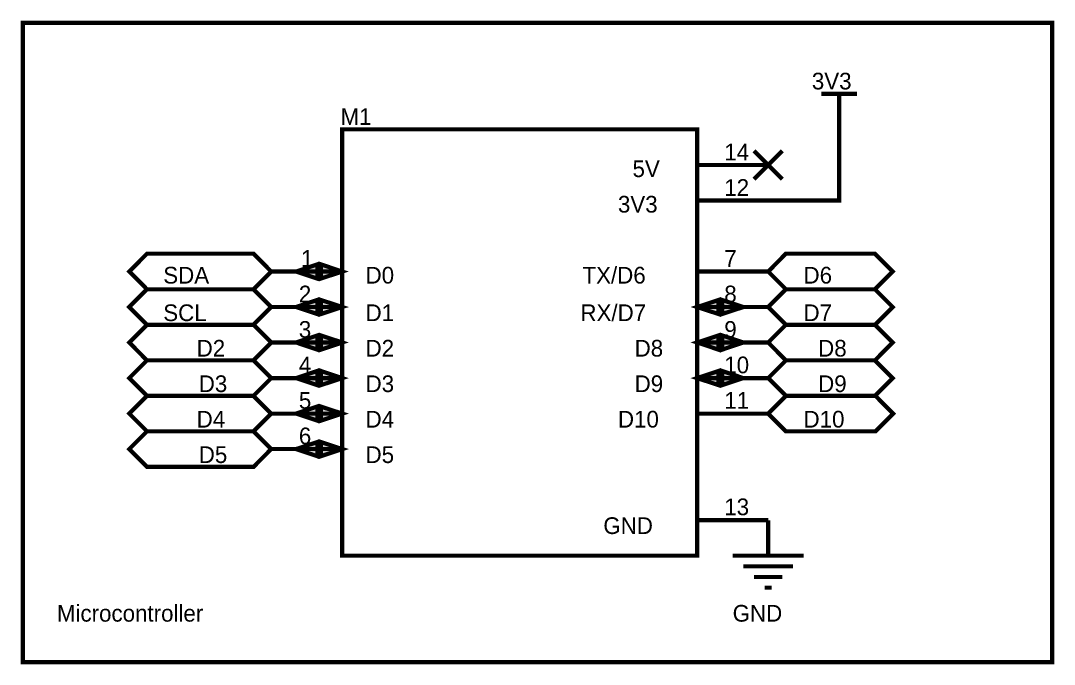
# Model space of a CAD drawing. Header units: inches. Extents: x 0 to 15, y 0 to 9.5.
# Drawn here: x 5.495 to 8.406, y 2.694 to 4.506 of the extents above; entities that cross this region are included whole.
import ezdxf

# ---------------------------------------------------------------- set-up
doc = ezdxf.new("R2010")
doc.units = ezdxf.units.IN
doc.header["$MEASUREMENT"] = 0
doc.layers.add('Sheet', color=255, linetype='Continuous')

msp = doc.modelspace()

# ---------------------------------------------------------------- linework, layer by layer
at = {"layer": 'Sheet'}
for points in [[(5.5009, 4.4999, 0.0118, 0.0118, 0), (8.4001, 4.4999, 0.0118, 0.0118, 0), (8.4001, 2.7, 0.0118, 0.0118, 0), (5.5009, 2.7, 0.0118, 0.0118, 0), (5.5009, 4.4999, 0.0118, 0.0118, 0)], [(6.4006, 4.1999, 0.0118, 0.0118, 0), (7.4002, 4.1999, 0.0118, 0.0118, 0), (7.4002, 3, 0.0118, 0.0118, 0), (6.4006, 3, 0.0118, 0.0118, 0), (6.4006, 4.1999, 0.0118, 0.0118, 0)], [(6.4006, 4.1999, 0.0039, 0.0039, 0), (6.4006, 3, 0.0039, 0.0039, 0), (7.4002, 3, 0.0039, 0.0039, 0), (7.4002, 4.1999, 0.0039, 0.0039, 0), (6.4006, 4.1999, 0.0039, 0.0039, 0), (6.4006, 4.1999, 0.0039, 0.0039, 0)], [(5.8507, 3.7498, 0.0118, 0.0118, 0), (5.8008, 3.7997, 0.0118, 0.0118, 0), (5.8507, 3.85, 0.0118, 0.0118, 0), (6.1506, 3.85, 0.0118, 0.0118, 0), (6.2006, 3.7997, 0.0118, 0.0118, 0), (6.1506, 3.7498, 0.0118, 0.0118, 0), (5.8507, 3.7498, 0.0118, 0.0118, 0)], [(5.8507, 3.7498, 0.0039, 0.0039, 0), (5.8008, 3.7997, 0.0039, 0.0039, 0), (5.8507, 3.85, 0.0039, 0.0039, 0), (6.1506, 3.85, 0.0039, 0.0039, 0), (6.2006, 3.7997, 0.0039, 0.0039, 0), (6.1506, 3.7498, 0.0039, 0.0039, 0), (5.8507, 3.7498, 0.0039, 0.0039, 0)], [(7.6501, 3.7498, 0.0118, 0.0118, 0), (7.6002, 3.7997, 0.0118, 0.0118, 0), (7.6501, 3.85, 0.0118, 0.0118, 0), (7.9008, 3.85, 0.0118, 0.0118, 0), (7.9508, 3.7997, 0.0118, 0.0118, 0), (7.9008, 3.7498, 0.0118, 0.0118, 0), (7.6501, 3.7498, 0.0118, 0.0118, 0)], [(7.6501, 3.7498, 0.0039, 0.0039, 0), (7.6002, 3.7997, 0.0039, 0.0039, 0), (7.6501, 3.85, 0.0039, 0.0039, 0), (7.9008, 3.85, 0.0039, 0.0039, 0), (7.9508, 3.7997, 0.0039, 0.0039, 0), (7.9008, 3.7498, 0.0039, 0.0039, 0), (7.6501, 3.7498, 0.0039, 0.0039, 0)], [(6.3305, 3.8199, 0.0118, 0.0118, 0), (6.3305, 3.7799, 0.0118, 0.0118, 0), (6.2707, 3.7997, 0.0118, 0.0118, 0), (6.3305, 3.8199, 0.0118, 0.0118, 0)], [(6.3305, 3.8199, 0.0039, 0.0039, 0), (6.3305, 3.7799, 0.0039, 0.0039, 0), (6.2707, 3.7997, 0.0039, 0.0039, 0), (6.3305, 3.8199, 0.0039, 0.0039, 0)], [(6.3404, 3.8199, 0.0118, 0.0118, 0), (6.4006, 3.7997, 0.0118, 0.0118, 0), (6.3404, 3.7799, 0.0118, 0.0118, 0), (6.3404, 3.8199, 0.0118, 0.0118, 0)], [(6.3404, 3.8199, 0.0039, 0.0039, 0), (6.4006, 3.7997, 0.0039, 0.0039, 0), (6.3404, 3.7799, 0.0039, 0.0039, 0), (6.3404, 3.8199, 0.0039, 0.0039, 0)], [(5.8507, 3.6499, 0.0118, 0.0118, 0), (5.8008, 3.6998, 0.0118, 0.0118, 0), (5.8507, 3.7498, 0.0118, 0.0118, 0), (6.1506, 3.7498, 0.0118, 0.0118, 0), (6.2006, 3.6998, 0.0118, 0.0118, 0), (6.1506, 3.6499, 0.0118, 0.0118, 0), (5.8507, 3.6499, 0.0118, 0.0118, 0)], [(7.6501, 3.6499, 0.0118, 0.0118, 0), (7.6002, 3.6998, 0.0118, 0.0118, 0), (7.6501, 3.7498, 0.0118, 0.0118, 0), (7.9008, 3.7498, 0.0118, 0.0118, 0), (7.9508, 3.6998, 0.0118, 0.0118, 0), (7.9008, 3.6499, 0.0118, 0.0118, 0), (7.6501, 3.6499, 0.0118, 0.0118, 0)], [(5.8507, 3.6499, 0.0039, 0.0039, 0), (5.8008, 3.6998, 0.0039, 0.0039, 0), (5.8507, 3.7498, 0.0039, 0.0039, 0), (6.1506, 3.7498, 0.0039, 0.0039, 0), (6.2006, 3.6998, 0.0039, 0.0039, 0), (6.1506, 3.6499, 0.0039, 0.0039, 0), (5.8507, 3.6499, 0.0039, 0.0039, 0)], [(6.3305, 3.7197, 0.0118, 0.0118, 0), (6.3305, 3.68, 0.0118, 0.0118, 0), (6.2707, 3.6998, 0.0118, 0.0118, 0), (6.3305, 3.7197, 0.0118, 0.0118, 0)], [(6.3404, 3.7197, 0.0118, 0.0118, 0), (6.4006, 3.6998, 0.0118, 0.0118, 0), (6.3404, 3.68, 0.0118, 0.0118, 0), (6.3404, 3.7197, 0.0118, 0.0118, 0)], [(7.4604, 3.7197, 0.0118, 0.0118, 0), (7.4002, 3.6998, 0.0118, 0.0118, 0), (7.4604, 3.68, 0.0118, 0.0118, 0), (7.4604, 3.7197, 0.0118, 0.0118, 0)], [(7.4703, 3.7197, 0.0118, 0.0118, 0), (7.4703, 3.68, 0.0118, 0.0118, 0), (7.5301, 3.6998, 0.0118, 0.0118, 0), (7.4703, 3.7197, 0.0118, 0.0118, 0)], [(7.6501, 3.6499, 0.0039, 0.0039, 0), (7.6002, 3.6998, 0.0039, 0.0039, 0), (7.6501, 3.7498, 0.0039, 0.0039, 0), (7.9008, 3.7498, 0.0039, 0.0039, 0), (7.9508, 3.6998, 0.0039, 0.0039, 0), (7.9008, 3.6499, 0.0039, 0.0039, 0), (7.6501, 3.6499, 0.0039, 0.0039, 0)], [(6.3305, 3.7197, 0.0039, 0.0039, 0), (6.3305, 3.68, 0.0039, 0.0039, 0), (6.2707, 3.6998, 0.0039, 0.0039, 0), (6.3305, 3.7197, 0.0039, 0.0039, 0)], [(6.3404, 3.7197, 0.0039, 0.0039, 0), (6.4006, 3.6998, 0.0039, 0.0039, 0), (6.3404, 3.68, 0.0039, 0.0039, 0), (6.3404, 3.7197, 0.0039, 0.0039, 0)], [(7.4604, 3.7197, 0.0039, 0.0039, 0), (7.4002, 3.6998, 0.0039, 0.0039, 0), (7.4604, 3.68, 0.0039, 0.0039, 0), (7.4604, 3.7197, 0.0039, 0.0039, 0)], [(7.4703, 3.7197, 0.0039, 0.0039, 0), (7.4703, 3.68, 0.0039, 0.0039, 0), (7.5301, 3.6998, 0.0039, 0.0039, 0), (7.4703, 3.7197, 0.0039, 0.0039, 0)], [(5.8507, 3.5496, 0.0118, 0.0118, 0), (5.8008, 3.6, 0.0118, 0.0118, 0), (5.8507, 3.6499, 0.0118, 0.0118, 0), (6.1506, 3.6499, 0.0118, 0.0118, 0), (6.2006, 3.6, 0.0118, 0.0118, 0), (6.1506, 3.5496, 0.0118, 0.0118, 0), (5.8507, 3.5496, 0.0118, 0.0118, 0)], [(5.8507, 3.5496, 0.0039, 0.0039, 0), (5.8008, 3.6, 0.0039, 0.0039, 0), (5.8507, 3.6499, 0.0039, 0.0039, 0), (6.1506, 3.6499, 0.0039, 0.0039, 0), (6.2006, 3.6, 0.0039, 0.0039, 0), (6.1506, 3.5496, 0.0039, 0.0039, 0), (5.8507, 3.5496, 0.0039, 0.0039, 0)], [(7.6501, 3.5496, 0.0118, 0.0118, 0), (7.6002, 3.6, 0.0118, 0.0118, 0), (7.6501, 3.6499, 0.0118, 0.0118, 0), (7.9008, 3.6499, 0.0118, 0.0118, 0), (7.9508, 3.6, 0.0118, 0.0118, 0), (7.9008, 3.5496, 0.0118, 0.0118, 0), (7.6501, 3.5496, 0.0118, 0.0118, 0)], [(7.6501, 3.5496, 0.0039, 0.0039, 0), (7.6002, 3.6, 0.0039, 0.0039, 0), (7.6501, 3.6499, 0.0039, 0.0039, 0), (7.9008, 3.6499, 0.0039, 0.0039, 0), (7.9508, 3.6, 0.0039, 0.0039, 0), (7.9008, 3.5496, 0.0039, 0.0039, 0), (7.6501, 3.5496, 0.0039, 0.0039, 0)], [(6.3305, 3.6198, 0.0118, 0.0118, 0), (6.3305, 3.5798, 0.0118, 0.0118, 0), (6.2707, 3.6, 0.0118, 0.0118, 0), (6.3305, 3.6198, 0.0118, 0.0118, 0)], [(6.3305, 3.6198, 0.0039, 0.0039, 0), (6.3305, 3.5798, 0.0039, 0.0039, 0), (6.2707, 3.6, 0.0039, 0.0039, 0), (6.3305, 3.6198, 0.0039, 0.0039, 0)], [(6.3404, 3.6198, 0.0118, 0.0118, 0), (6.4006, 3.6, 0.0118, 0.0118, 0), (6.3404, 3.5798, 0.0118, 0.0118, 0), (6.3404, 3.6198, 0.0118, 0.0118, 0)], [(6.3404, 3.6198, 0.0039, 0.0039, 0), (6.4006, 3.6, 0.0039, 0.0039, 0), (6.3404, 3.5798, 0.0039, 0.0039, 0), (6.3404, 3.6198, 0.0039, 0.0039, 0)], [(7.4604, 3.6198, 0.0118, 0.0118, 0), (7.4002, 3.6, 0.0118, 0.0118, 0), (7.4604, 3.5798, 0.0118, 0.0118, 0), (7.4604, 3.6198, 0.0118, 0.0118, 0)], [(7.4604, 3.6198, 0.0039, 0.0039, 0), (7.4002, 3.6, 0.0039, 0.0039, 0), (7.4604, 3.5798, 0.0039, 0.0039, 0), (7.4604, 3.6198, 0.0039, 0.0039, 0)], [(7.4703, 3.6198, 0.0118, 0.0118, 0), (7.4703, 3.5798, 0.0118, 0.0118, 0), (7.5301, 3.6, 0.0118, 0.0118, 0), (7.4703, 3.6198, 0.0118, 0.0118, 0)], [(7.4703, 3.6198, 0.0039, 0.0039, 0), (7.4703, 3.5798, 0.0039, 0.0039, 0), (7.5301, 3.6, 0.0039, 0.0039, 0), (7.4703, 3.6198, 0.0039, 0.0039, 0)], [(5.8507, 3.4498, 0.0118, 0.0118, 0), (5.8008, 3.4997, 0.0118, 0.0118, 0), (5.8507, 3.5496, 0.0118, 0.0118, 0), (6.1506, 3.5496, 0.0118, 0.0118, 0), (6.2006, 3.4997, 0.0118, 0.0118, 0), (6.1506, 3.4498, 0.0118, 0.0118, 0), (5.8507, 3.4498, 0.0118, 0.0118, 0)], [(5.8507, 3.4498, 0.0039, 0.0039, 0), (5.8008, 3.4997, 0.0039, 0.0039, 0), (5.8507, 3.5496, 0.0039, 0.0039, 0), (6.1506, 3.5496, 0.0039, 0.0039, 0), (6.2006, 3.4997, 0.0039, 0.0039, 0), (6.1506, 3.4498, 0.0039, 0.0039, 0), (5.8507, 3.4498, 0.0039, 0.0039, 0)], [(7.6501, 3.4498, 0.0118, 0.0118, 0), (7.6002, 3.4997, 0.0118, 0.0118, 0), (7.6501, 3.5496, 0.0118, 0.0118, 0), (7.9008, 3.5496, 0.0118, 0.0118, 0), (7.9508, 3.4997, 0.0118, 0.0118, 0), (7.9008, 3.4498, 0.0118, 0.0118, 0), (7.6501, 3.4498, 0.0118, 0.0118, 0)], [(7.6501, 3.4498, 0.0039, 0.0039, 0), (7.6002, 3.4997, 0.0039, 0.0039, 0), (7.6501, 3.5496, 0.0039, 0.0039, 0), (7.9008, 3.5496, 0.0039, 0.0039, 0), (7.9508, 3.4997, 0.0039, 0.0039, 0), (7.9008, 3.4498, 0.0039, 0.0039, 0), (7.6501, 3.4498, 0.0039, 0.0039, 0)], [(6.3305, 3.5199, 0.0118, 0.0118, 0), (6.3305, 3.4799, 0.0118, 0.0118, 0), (6.2707, 3.4997, 0.0118, 0.0118, 0), (6.3305, 3.5199, 0.0118, 0.0118, 0)], [(6.3305, 3.5199, 0.0039, 0.0039, 0), (6.3305, 3.4799, 0.0039, 0.0039, 0), (6.2707, 3.4997, 0.0039, 0.0039, 0), (6.3305, 3.5199, 0.0039, 0.0039, 0)], [(6.3404, 3.5199, 0.0118, 0.0118, 0), (6.4006, 3.4997, 0.0118, 0.0118, 0), (6.3404, 3.4799, 0.0118, 0.0118, 0), (6.3404, 3.5199, 0.0118, 0.0118, 0)], [(6.3404, 3.5199, 0.0039, 0.0039, 0), (6.4006, 3.4997, 0.0039, 0.0039, 0), (6.3404, 3.4799, 0.0039, 0.0039, 0), (6.3404, 3.5199, 0.0039, 0.0039, 0)], [(7.4604, 3.5199, 0.0118, 0.0118, 0), (7.4002, 3.4997, 0.0118, 0.0118, 0), (7.4604, 3.4799, 0.0118, 0.0118, 0), (7.4604, 3.5199, 0.0118, 0.0118, 0)], [(7.4604, 3.5199, 0.0039, 0.0039, 0), (7.4002, 3.4997, 0.0039, 0.0039, 0), (7.4604, 3.4799, 0.0039, 0.0039, 0), (7.4604, 3.5199, 0.0039, 0.0039, 0)], [(7.4703, 3.5199, 0.0118, 0.0118, 0), (7.4703, 3.4799, 0.0118, 0.0118, 0), (7.5301, 3.4997, 0.0118, 0.0118, 0), (7.4703, 3.5199, 0.0118, 0.0118, 0)], [(7.4703, 3.5199, 0.0039, 0.0039, 0), (7.4703, 3.4799, 0.0039, 0.0039, 0), (7.5301, 3.4997, 0.0039, 0.0039, 0), (7.4703, 3.5199, 0.0039, 0.0039, 0)], [(5.8507, 3.3499, 0.0118, 0.0118, 0), (5.8008, 3.3998, 0.0118, 0.0118, 0), (5.8507, 3.4498, 0.0118, 0.0118, 0), (6.1506, 3.4498, 0.0118, 0.0118, 0), (6.2006, 3.3998, 0.0118, 0.0118, 0), (6.1506, 3.3499, 0.0118, 0.0118, 0), (5.8507, 3.3499, 0.0118, 0.0118, 0)], [(5.8507, 3.3499, 0.0039, 0.0039, 0), (5.8008, 3.3998, 0.0039, 0.0039, 0), (5.8507, 3.4498, 0.0039, 0.0039, 0), (6.1506, 3.4498, 0.0039, 0.0039, 0), (6.2006, 3.3998, 0.0039, 0.0039, 0), (6.1506, 3.3499, 0.0039, 0.0039, 0), (5.8507, 3.3499, 0.0039, 0.0039, 0)], [(7.6501, 3.3499, 0.0118, 0.0118, 0), (7.6002, 3.3998, 0.0118, 0.0118, 0), (7.6501, 3.4498, 0.0118, 0.0118, 0), (7.9023, 3.4498, 0.0118, 0.0118, 0), (7.9522, 3.3998, 0.0118, 0.0118, 0), (7.9023, 3.3499, 0.0118, 0.0118, 0), (7.6501, 3.3499, 0.0118, 0.0118, 0)], [(7.6501, 3.3499, 0.0039, 0.0039, 0), (7.6002, 3.3998, 0.0039, 0.0039, 0), (7.6501, 3.4498, 0.0039, 0.0039, 0), (7.9023, 3.4498, 0.0039, 0.0039, 0), (7.9522, 3.3998, 0.0039, 0.0039, 0), (7.9023, 3.3499, 0.0039, 0.0039, 0), (7.6501, 3.3499, 0.0039, 0.0039, 0)], [(6.3305, 3.4197, 0.0118, 0.0118, 0), (6.3305, 3.38, 0.0118, 0.0118, 0), (6.2707, 3.3998, 0.0118, 0.0118, 0), (6.3305, 3.4197, 0.0118, 0.0118, 0)], [(6.3305, 3.4197, 0.0039, 0.0039, 0), (6.3305, 3.38, 0.0039, 0.0039, 0), (6.2707, 3.3998, 0.0039, 0.0039, 0), (6.3305, 3.4197, 0.0039, 0.0039, 0)], [(6.3404, 3.4197, 0.0118, 0.0118, 0), (6.4006, 3.3998, 0.0118, 0.0118, 0), (6.3404, 3.38, 0.0118, 0.0118, 0), (6.3404, 3.4197, 0.0118, 0.0118, 0)], [(6.3404, 3.4197, 0.0039, 0.0039, 0), (6.4006, 3.3998, 0.0039, 0.0039, 0), (6.3404, 3.38, 0.0039, 0.0039, 0), (6.3404, 3.4197, 0.0039, 0.0039, 0)], [(5.8507, 3.2497, 0.0118, 0.0118, 0), (5.8008, 3.3, 0.0118, 0.0118, 0), (5.8507, 3.3499, 0.0118, 0.0118, 0), (6.1506, 3.3499, 0.0118, 0.0118, 0), (6.2006, 3.3, 0.0118, 0.0118, 0), (6.1506, 3.2497, 0.0118, 0.0118, 0), (5.8507, 3.2497, 0.0118, 0.0118, 0)], [(5.8507, 3.2497, 0.0039, 0.0039, 0), (5.8008, 3.3, 0.0039, 0.0039, 0), (5.8507, 3.3499, 0.0039, 0.0039, 0), (6.1506, 3.3499, 0.0039, 0.0039, 0), (6.2006, 3.3, 0.0039, 0.0039, 0), (6.1506, 3.2497, 0.0039, 0.0039, 0), (5.8507, 3.2497, 0.0039, 0.0039, 0)], [(6.3305, 3.3198, 0.0118, 0.0118, 0), (6.3305, 3.2798, 0.0118, 0.0118, 0), (6.2707, 3.3, 0.0118, 0.0118, 0), (6.3305, 3.3198, 0.0118, 0.0118, 0)], [(6.3305, 3.3198, 0.0039, 0.0039, 0), (6.3305, 3.2798, 0.0039, 0.0039, 0), (6.2707, 3.3, 0.0039, 0.0039, 0), (6.3305, 3.3198, 0.0039, 0.0039, 0)], [(6.3404, 3.3198, 0.0118, 0.0118, 0), (6.4006, 3.3, 0.0118, 0.0118, 0), (6.3404, 3.2798, 0.0118, 0.0118, 0), (6.3404, 3.3198, 0.0118, 0.0118, 0)], [(6.3404, 3.3198, 0.0039, 0.0039, 0), (6.4006, 3.3, 0.0039, 0.0039, 0), (6.3404, 3.2798, 0.0039, 0.0039, 0), (6.3404, 3.3198, 0.0039, 0.0039, 0)]]:
    msp.add_lwpolyline(points, format="xyseb", close=True, dxfattribs=at)
for points in [[(7.75, 4.2998, 0.0118, 0.0118, 0), (7.8502, 4.2998, 0.0118, 0.0118, 0)], [(7.7999, 4.1999, 0.0118, 0.0118, 0), (7.7999, 4.2998, 0.0118, 0.0118, 0)], [(7.7999, 4.1999, 0.0118, 0.0118, 0), (7.7999, 3.9998, 0.0118, 0.0118, 0), (7.6002, 3.9998, 0.0118, 0.0118, 0)], [(7.5602, 4.0597, 0.0118, 0.0118, 0), (7.6402, 4.1397, 0.0118, 0.0118, 0)], [(7.5602, 4.1397, 0.0118, 0.0118, 0), (7.6402, 4.0597, 0.0118, 0.0118, 0)], [(7.4002, 4.0997, 0.0118, 0.0118, 0), (7.6002, 4.0997, 0.0118, 0.0118, 0)], [(7.4002, 3.9998, 0.0118, 0.0118, 0), (7.6002, 3.9998, 0.0118, 0.0118, 0)], [(6.4006, 3.7997, 0.0118, 0.0118, 0), (6.2006, 3.7997, 0.0118, 0.0118, 0)], [(7.4002, 3.7997, 0.0118, 0.0118, 0), (7.6002, 3.7997, 0.0118, 0.0118, 0)], [(6.4006, 3.6998, 0.0118, 0.0118, 0), (6.2006, 3.6998, 0.0118, 0.0118, 0)], [(7.4002, 3.6998, 0.0118, 0.0118, 0), (7.6002, 3.6998, 0.0118, 0.0118, 0)], [(6.4006, 3.6, 0.0118, 0.0118, 0), (6.2006, 3.6, 0.0118, 0.0118, 0)], [(7.4002, 3.6, 0.0118, 0.0118, 0), (7.6002, 3.6, 0.0118, 0.0118, 0)], [(6.4006, 3.4997, 0.0118, 0.0118, 0), (6.2006, 3.4997, 0.0118, 0.0118, 0)], [(7.4002, 3.4997, 0.0118, 0.0118, 0), (7.6002, 3.4997, 0.0118, 0.0118, 0)], [(6.4006, 3.3998, 0.0118, 0.0118, 0), (6.2006, 3.3998, 0.0118, 0.0118, 0)], [(7.4002, 3.3998, 0.0118, 0.0118, 0), (7.6002, 3.3998, 0.0118, 0.0118, 0)], [(6.4006, 3.3, 0.0118, 0.0118, 0), (6.2006, 3.3, 0.0118, 0.0118, 0)], [(7.4002, 3.0998, 0.0118, 0.0118, 0), (7.6002, 3.0998, 0.0118, 0.0118, 0)], [(7.6002, 3.0998, 0.0118, 0.0118, 0), (7.6002, 3, 0.0118, 0.0118, 0)], [(7.5, 3, 0.0118, 0.0118, 0), (7.7001, 3, 0.0118, 0.0118, 0)], [(7.5301, 2.9699, 0.0118, 0.0118, 0), (7.67, 2.9699, 0.0118, 0.0118, 0)], [(7.5602, 2.9397, 0.0118, 0.0118, 0), (7.6402, 2.9397, 0.0118, 0.0118, 0)], [(7.5903, 2.91, 0.0118, 0.0118, 0), (7.6101, 2.91, 0.0118, 0.0118, 0)]]:
    msp.add_lwpolyline(points, format="xyseb", dxfattribs=at)
for points in [[(6.3319, 3.8227), (6.2638, 3.8), (6.3319, 3.7773)], [(6.338, 3.7773), (6.4062, 3.8), (6.338, 3.8227)], [(6.3319, 3.7227), (6.2638, 3.7), (6.3319, 3.6773)], [(6.338, 3.6773), (6.4062, 3.7), (6.338, 3.7227)], [(7.4619, 3.7227), (7.3938, 3.7), (7.4619, 3.6773)], [(7.468, 3.6773), (7.5362, 3.7), (7.468, 3.7227)], [(6.3319, 3.6227), (6.2638, 3.6), (6.3319, 3.5773)], [(6.338, 3.5773), (6.4062, 3.6), (6.338, 3.6227)], [(7.4619, 3.6227), (7.3938, 3.6), (7.4619, 3.5773)], [(7.468, 3.5773), (7.5362, 3.6), (7.468, 3.6227)], [(6.3319, 3.5227), (6.2638, 3.5), (6.3319, 3.4773)], [(6.338, 3.4773), (6.4062, 3.5), (6.338, 3.5227)], [(7.4619, 3.5227), (7.3938, 3.5), (7.4619, 3.4773)], [(7.468, 3.4773), (7.5362, 3.5), (7.468, 3.5227)], [(6.3319, 3.4227), (6.2638, 3.4), (6.3319, 3.3773)], [(6.338, 3.3773), (6.4062, 3.4), (6.338, 3.4227)], [(6.3319, 3.3227), (6.2638, 3.3), (6.3319, 3.2773)], [(6.338, 3.2773), (6.4062, 3.3), (6.338, 3.3227)]]:
    msp.add_solid(points, dxfattribs=at)

# ---------------------------------------------------------------- texts
for s, height, p in [('3V3', 0.047, (7.7232, 4.3123)), ('M1', 0.047, (6.3958, 4.2124)), ('14', 0.047, (7.4765, 4.1126)), ('5V', 0.047, (7.2181, 4.0656)), ('12', 0.047, (7.4765, 4.0127)), ('3V3', 0.047, (7.177, 3.9657)), ('1', 0.047, (6.2843, 3.8129)), ('7', 0.047, (7.4765, 3.8129)), ('SDA', 0.047, (5.8966, 3.7659)), ('D0', 0.047, (6.4663, 3.7659)), ('TX/D6', 0.047, (7.0771, 3.7659)), ('D6', 0.047, (7.6997, 3.7659)), ('2', 0.047, (6.2784, 3.713)), ('8', 0.047, (7.4765, 3.713)), ('SCL', 0.047, (5.8966, 3.6602)), ('D1', 0.047, (6.4663, 3.6602)), ('RX/D7', 0.047, (7.0713, 3.6602)), ('D7', 0.047, (7.6997, 3.6602)), ('3', 0.047, (6.2784, 3.6132)), ('9', 0.047, (7.4765, 3.6132)), ('D2', 0.047, (5.9906, 3.5603)), ('D2', 0.047, (6.4663, 3.5603)), ('D8', 0.047, (7.224, 3.5603)), ('D8', 0.047, (7.7408, 3.5603)), ('4', 0.047, (6.2784, 3.5133)), ('10', 0.047, (7.4765, 3.5133)), ('D3', 0.047, (5.9965, 3.4604)), ('D3', 0.047, (6.4663, 3.4604)), ('D9', 0.047, (7.224, 3.4604)), ('D9', 0.047, (7.7408, 3.4604)), ('5', 0.047, (6.2784, 3.4134)), ('11', 0.047, (7.4765, 3.4134)), ('D4', 0.047, (5.9906, 3.3605)), ('D4', 0.047, (6.4663, 3.3605)), ('D10', 0.047, (7.177, 3.3605)), ('D10', 0.047, (7.6997, 3.3605)), ('6', 0.047, (6.2784, 3.3135)), ('D5', 0.047, (5.9965, 3.2607)), ('D5', 0.047, (6.4663, 3.2607)), ('13', 0.047, (7.4765, 3.1138)), ('GND', 0.047, (7.1359, 3.0609)), ('Microcontroller', 0.047001, (5.5971, 2.8142)), ('GND', 0.047, (7.5, 2.8142))]:
    msp.add_text(s, height=height, dxfattribs=at).set_placement(p)

doc.saveas('drawing.dxf')
